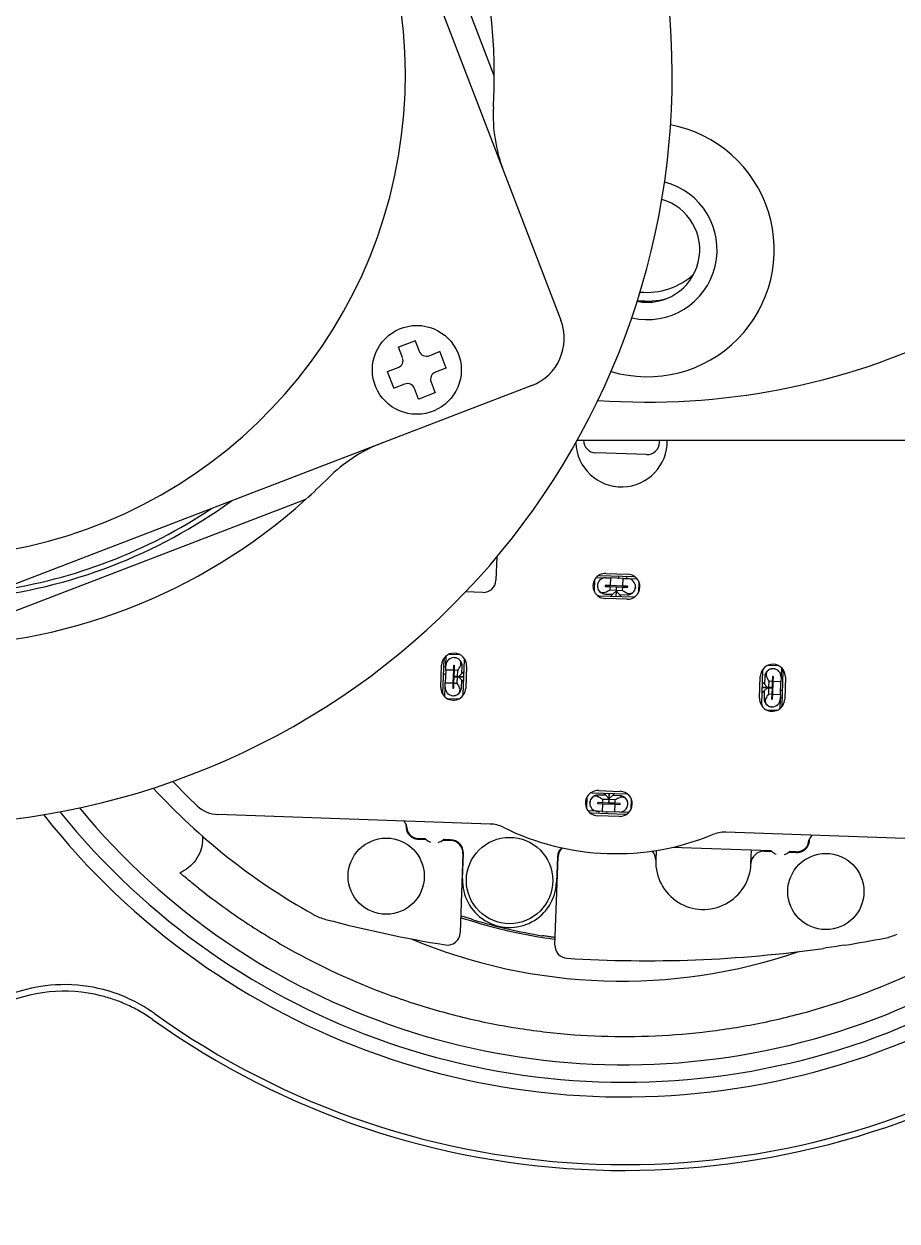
# Model space of a CAD drawing. Header units: millimetres. Extents: x 0 to 7722, y 0 to 5460.
# Drawn here: x 1713.39 to 1747.76, y 3474.23 to 3521.38 of the extents above; entities that cross this region are included whole.
import ezdxf

# ---------------------------------------------------------------- set-up
doc = ezdxf.new("R2010")
doc.units = ezdxf.units.MM
doc.header["$LTSCALE"] = 5
doc.layers.get('0').update_dxf_attribs({"linetype": 'CONTINUOUS'})

msp = doc.modelspace()

# ---------------------------------------------------------------- linework, layer by layer
for p, q in [((1723.42, 3538.658), (1734.531, 3509.717)), ((1731.908, 3519.339), (1726.118, 3534.421)), ((1728.299, 3508.235), (1728.139, 3508.651)), ((1728.151, 3508.66), (1728.777, 3508.901)), ((1728.792, 3508.902), (1728.952, 3508.486)), ((1729.34, 3508.313), (1729.756, 3508.473)), ((1729.765, 3508.461), (1730.005, 3507.835)), ((1727.71, 3507.688), (1728.126, 3507.847)), ((1727.952, 3507.046), (1727.711, 3507.672)), ((1730.006, 3507.819), (1729.591, 3507.66)), ((1728.377, 3507.194), (1727.961, 3507.034)), ((1729.418, 3507.272), (1729.578, 3506.856)), ((1733.381, 3507.133), (1704.441, 3496.022)), ((1728.924, 3506.605), (1728.765, 3507.021)), ((1729.566, 3506.847), (1728.939, 3506.606)), ((1735.172, 3504.983), (1750.931, 3504.983)), ((1737.899, 3504.416), (1735.9, 3504.486)), ((1724.477, 3502.643), (1709.395, 3496.853)), ((1732.005, 3500.388), (1731.973, 3499.471)), ((1736.057, 3499.658), (1737.406, 3499.61)), ((1736.305, 3499.74), (1737.164, 3499.71)), ((1736.814, 3499.567), (1736.817, 3499.631)), ((1737.116, 3499.621), (1737.114, 3499.557)), ((1735.85, 3499.465), (1735.836, 3499.065)), ((1735.921, 3499.578), (1736.285, 3499.566)), ((1735.968, 3499.257), (1735.967, 3499.239)), ((1735.968, 3499.257), (1735.968, 3499.257)), ((1736.285, 3499.566), (1736.299, 3499.565)), ((1736.287, 3499.225), (1736.467, 3499.219)), ((1736.468, 3499.259), (1736.288, 3499.265)), ((1736.299, 3499.565), (1736.479, 3499.559)), ((1736.467, 3499.219), (1736.462, 3499.087)), ((1736.467, 3499.219), (1736.712, 3499.211)), ((1736.479, 3499.559), (1736.468, 3499.259)), ((1736.968, 3499.242), (1736.468, 3499.259)), ((1736.978, 3499.542), (1736.479, 3499.559)), ((1736.712, 3499.211), (1736.707, 3499.078)), ((1736.717, 3499.078), (1736.722, 3499.21)), ((1736.722, 3499.21), (1736.967, 3499.202)), ((1736.962, 3499.069), (1736.967, 3499.202)), ((1736.967, 3499.202), (1737.147, 3499.195)), ((1736.968, 3499.242), (1736.978, 3499.542)), ((1737.148, 3499.235), (1736.968, 3499.242)), ((1736.978, 3499.542), (1737.158, 3499.535)), ((1737.158, 3499.535), (1737.172, 3499.535)), ((1737.172, 3499.535), (1737.536, 3499.522)), ((1737.467, 3499.204), (1737.466, 3499.187)), ((1737.467, 3499.204), (1737.467, 3499.204)), ((1737.599, 3499.404), (1737.585, 3499.004)), ((1731.456, 3498.989), (1730.775, 3499.013)), ((1736.029, 3498.858), (1737.378, 3498.811)), ((1737.13, 3498.721), (1736.27, 3498.751)), ((1736.277, 3498.926), (1736.576, 3498.915)), ((1736.462, 3499.087), (1736.707, 3499.078)), ((1736.576, 3498.915), (1736.498, 3498.842)), ((1736.706, 3499.036), (1736.576, 3498.915)), ((1736.706, 3499.036), (1736.699, 3498.835)), ((1736.707, 3499.078), (1736.706, 3499.036)), ((1736.709, 3498.834), (1736.716, 3499.035)), ((1736.716, 3499.035), (1736.717, 3499.078)), ((1736.836, 3498.906), (1736.716, 3499.035)), ((1736.717, 3499.078), (1736.962, 3499.069)), ((1736.836, 3498.906), (1737.136, 3498.896)), ((1736.91, 3498.827), (1736.836, 3498.906)), ((1729.886, 3495.015), (1729.933, 3496.364)), ((1730.005, 3496.127), (1730.018, 3496.49)), ((1730.14, 3496.557), (1730.54, 3496.543)), ((1730.335, 3496.421), (1730.335, 3496.421)), ((1730.336, 3496.421), (1730.353, 3496.421)), ((1730.686, 3494.987), (1730.733, 3496.336)), ((1729.8, 3495.259), (1729.83, 3496.119)), ((1729.923, 3496.071), (1729.983, 3496.069)), ((1729.998, 3495.933), (1729.981, 3495.433)), ((1729.998, 3495.933), (1730.005, 3496.113)), ((1730.298, 3495.922), (1729.998, 3495.933)), ((1730.005, 3496.113), (1730.005, 3496.127)), ((1730.298, 3495.922), (1730.281, 3495.423)), ((1730.304, 3496.102), (1730.298, 3495.922)), ((1730.33, 3495.676), (1730.338, 3495.921)), ((1730.338, 3495.921), (1730.344, 3496.101)), ((1730.47, 3495.916), (1730.338, 3495.921)), ((1730.462, 3495.672), (1730.47, 3495.916)), ((1730.634, 3495.791), (1730.644, 3496.091)), ((1730.716, 3495.868), (1730.634, 3495.791)), ((1730.819, 3496.084), (1730.789, 3495.225)), ((1742.439, 3494.577), (1742.486, 3495.926)), ((1742.693, 3496.119), (1743.092, 3496.105)), ((1742.888, 3495.983), (1742.87, 3495.984)), ((1742.888, 3495.983), (1742.888, 3495.983)), ((1743.21, 3496.03), (1743.197, 3495.666)), ((1743.238, 3494.549), (1743.285, 3495.898)), ((1729.973, 3495.769), (1729.913, 3495.771)), ((1729.975, 3495.253), (1729.981, 3495.433)), ((1729.981, 3495.433), (1730.281, 3495.423)), ((1730.281, 3495.423), (1730.274, 3495.243)), ((1730.314, 3495.241), (1730.321, 3495.421)), ((1730.321, 3495.421), (1730.329, 3495.666)), ((1730.321, 3495.421), (1730.453, 3495.417)), ((1730.329, 3495.666), (1730.462, 3495.662)), ((1730.462, 3495.672), (1730.33, 3495.676)), ((1730.453, 3495.417), (1730.462, 3495.662)), ((1730.504, 3495.67), (1730.462, 3495.672)), ((1730.462, 3495.662), (1730.504, 3495.66)), ((1730.634, 3495.791), (1730.504, 3495.67)), ((1730.709, 3495.663), (1730.504, 3495.67)), ((1730.504, 3495.66), (1730.709, 3495.653)), ((1730.504, 3495.66), (1730.625, 3495.531)), ((1730.614, 3495.231), (1730.625, 3495.531)), ((1730.625, 3495.531), (1730.702, 3495.448)), ((1742.352, 3494.821), (1742.382, 3495.681)), ((1742.546, 3495.375), (1742.469, 3495.457)), ((1742.557, 3495.674), (1742.546, 3495.375)), ((1742.667, 3495.245), (1742.546, 3495.375)), ((1742.718, 3495.489), (1742.71, 3495.244)), ((1742.85, 3495.484), (1742.718, 3495.489)), ((1742.85, 3495.484), (1742.842, 3495.239)), ((1742.857, 3495.664), (1742.85, 3495.484)), ((1742.873, 3494.983), (1742.89, 3495.483)), ((1742.89, 3495.483), (1742.897, 3495.663)), ((1743.19, 3495.472), (1742.89, 3495.483)), ((1743.173, 3494.973), (1743.19, 3495.472)), ((1743.197, 3495.652), (1743.19, 3495.472)), ((1743.197, 3495.666), (1743.197, 3495.652)), ((1743.371, 3495.646), (1743.341, 3494.787)), ((1729.961, 3494.876), (1729.974, 3495.239)), ((1729.974, 3495.239), (1729.975, 3495.253)), ((1730.283, 3494.922), (1730.301, 3494.922)), ((1730.283, 3494.922), (1730.283, 3494.922)), ((1742.455, 3495.038), (1742.537, 3495.115)), ((1742.667, 3495.245), (1742.462, 3495.253)), ((1742.462, 3495.243), (1742.667, 3495.235)), ((1742.537, 3495.115), (1742.527, 3494.815)), ((1742.537, 3495.115), (1742.667, 3495.235)), ((1742.71, 3495.244), (1742.667, 3495.245)), ((1742.667, 3495.235), (1742.709, 3495.234)), ((1742.709, 3495.234), (1742.701, 3494.989)), ((1742.701, 3494.989), (1742.833, 3494.984)), ((1742.709, 3495.234), (1742.842, 3495.229)), ((1742.842, 3495.239), (1742.71, 3495.244)), ((1742.833, 3494.984), (1742.827, 3494.805)), ((1742.842, 3495.229), (1742.833, 3494.984)), ((1742.867, 3494.803), (1742.873, 3494.983)), ((1742.873, 3494.983), (1743.173, 3494.973)), ((1743.173, 3494.973), (1743.167, 3494.793)), ((1743.199, 3495.137), (1743.259, 3495.135)), ((1730.079, 3494.808), (1730.479, 3494.794)), ((1742.836, 3494.484), (1742.818, 3494.485)), ((1742.836, 3494.484), (1742.836, 3494.484)), ((1743.166, 3494.779), (1743.153, 3494.415)), ((1743.167, 3494.793), (1743.166, 3494.779)), ((1743.248, 3494.835), (1743.188, 3494.837)), ((1742.631, 3494.37), (1743.031, 3494.356)), ((1736.006, 3491.185), (1736.866, 3491.155)), ((1735.551, 3490.91), (1735.537, 3490.51)), ((1735.669, 3490.702), (1735.67, 3490.719)), ((1735.669, 3490.702), (1735.669, 3490.702)), ((1735.758, 3491.103), (1737.107, 3491.056)), ((1735.988, 3490.671), (1736.168, 3490.664)), ((1736.17, 3490.704), (1735.99, 3490.711)), ((1736.3, 3491), (1736, 3491.01)), ((1736.168, 3490.664), (1736.158, 3490.365)), ((1736.168, 3490.664), (1736.668, 3490.647)), ((1736.174, 3490.837), (1736.17, 3490.704)), ((1736.414, 3490.696), (1736.17, 3490.704)), ((1736.419, 3490.828), (1736.174, 3490.837)), ((1736.219, 3491.087), (1736.3, 3491)), ((1736.3, 3491), (1736.421, 3490.871)), ((1736.419, 3490.828), (1736.414, 3490.696)), ((1736.421, 3490.871), (1736.419, 3490.828)), ((1736.428, 3491.079), (1736.421, 3490.871)), ((1736.424, 3490.695), (1736.429, 3490.828)), ((1736.669, 3490.687), (1736.424, 3490.695)), ((1736.429, 3490.828), (1736.431, 3490.87)), ((1736.674, 3490.819), (1736.429, 3490.828)), ((1736.431, 3490.87), (1736.438, 3491.079)), ((1736.431, 3490.87), (1736.56, 3490.991)), ((1736.56, 3490.991), (1736.647, 3491.072)), ((1736.86, 3490.98), (1736.56, 3490.991)), ((1736.657, 3490.347), (1736.668, 3490.647)), ((1736.668, 3490.647), (1736.848, 3490.641)), ((1736.669, 3490.687), (1736.674, 3490.819)), ((1736.849, 3490.681), (1736.669, 3490.687)), ((1737.168, 3490.649), (1737.169, 3490.667)), ((1737.168, 3490.649), (1737.168, 3490.649)), ((1737.3, 3490.849), (1737.286, 3490.449)), ((1731.751, 3489.868), (1721.028, 3490.243)), ((1735.964, 3490.371), (1735.6, 3490.384)), ((1735.73, 3490.303), (1737.079, 3490.256)), ((1735.978, 3490.371), (1735.964, 3490.371)), ((1736.831, 3490.166), (1735.972, 3490.196)), ((1736.158, 3490.365), (1735.978, 3490.371)), ((1736.02, 3490.293), (1736.022, 3490.349)), ((1736.158, 3490.365), (1736.657, 3490.347)), ((1736.322, 3490.339), (1736.32, 3490.283)), ((1736.837, 3490.341), (1736.657, 3490.347)), ((1736.851, 3490.34), (1736.837, 3490.341)), ((1737.215, 3490.328), (1736.851, 3490.34)), ((1728.435, 3489.852), (1728.433, 3489.788)), ((1728.458, 3489.787), (1728.458, 3489.804)), ((1728.915, 3489.271), (1729.222, 3489.26)), ((1729.176, 3489.286), (1728.916, 3489.295)), ((1729.883, 3489.237), (1730.189, 3489.226)), ((1730.19, 3489.251), (1729.93, 3489.26)), ((1751.742, 3489.17), (1741.019, 3489.544)), ((1744.299, 3489.251), (1744.298, 3489.234)), ((1744.323, 3489.233), (1744.325, 3489.297)), ((1738.28, 3488.827), (1738.267, 3488.444)), ((1742.793, 3488.811), (1738.903, 3488.947)), ((1742.015, 3488.313), (1742.033, 3488.837)), ((1742.532, 3488.795), (1742.838, 3488.784)), ((1743.499, 3488.761), (1743.806, 3488.751)), ((1743.807, 3488.775), (1743.547, 3488.785)), ((1730.672, 3488.709), (1730.563, 3485.597)), ((1730.662, 3487.709), (1730.697, 3488.708)), ((1734.298, 3485.101), (1734.419, 3488.578)), ((1734.394, 3488.579), (1734.359, 3487.579)), ((1730.563, 3485.597), (1730.562, 3485.584))]:
    msp.add_line(p, q)
for centre, radius in [((1728.858, 3507.754), 1.75), ((1727.654, 3487.814), 1.5), ((1732.511, 3487.644), 1.7), ((1744.963, 3487.209), 1.5)]:
    msp.add_circle(centre, radius)
for centre, radius, start, end in [((1737.931, 3533.983), 27.5, 265.9449, 24.9785), ((1709.408, 3519.353), 19, 117.3479, 68.0371), ((1709.408, 3519.353), 22.5, 359.9647, 42.0437), ((1709.408, 3519.353), 29.5, 201.9754, 20.033), ((1709.408, 3519.353), 22.5, 356.8267, 359.9647), ((1737.865, 3517.775), 6, 176.8267, 201.0042), ((1737.931, 3512.483), 5, 253.433, 79.4839), ((1737.931, 3512.483), 2.75, 257.1519, 75.765), ((1737.931, 3512.483), 2.067, 258.936, 73.9808), ((1737.931, 3513.483), 2.678, 263.9213, 313.284), ((1737.931, 3513.483), 3.018, 262.6623, 284.8577), ((1732.664, 3509.001), 2, 291.0042, 21.0042), ((1728.019, 3508.127), 0.3, 291.0042, 21.0042), ((1729.232, 3508.593), 0.3, 201.0042, 291.0042), ((1729.698, 3507.38), 0.3, 111.0042, 201.0042), ((1728.484, 3506.914), 0.3, 21.0042, 111.0042), ((1729.625, 3499.264), 6, 111.0042, 135.1818), ((1736.917, 3504.947), 1.8, 181.9144, 1.1497), ((1735.918, 3504.986), 0.5, 180.2975, 268), ((1737.917, 3504.916), 0.5, 268, 358), ((1736.917, 3504.951), 1.5, 358, 1.234), ((1709.408, 3519.353), 22.5, 312.0437, 315.1818), ((1709.408, 3519.353), 22.5, 269.9647, 312.0437), ((1709.408, 3519.353), 20.701, 276.0514, 305.957), ((1709.408, 3519.353), 20.5, 278.3238, 303.6846), ((1737.031, 3508.199), 29.077, 218.1467, 347.6249), ((1737.031, 3508.199), 28.5, 218.7717, 347.6249), ((1737.031, 3508.199), 27.811, 219.5115, 347.6249), ((1736.288, 3499.245), 0.495, 88, 268), ((1736.05, 3499.458), 0.2, 88, 102.4944), ((1737.147, 3499.215), 0.495, 268, 88), ((1737.399, 3499.411), 0.2, 73.5056, 88), ((1731.473, 3499.489), 0.5, 268, 358), ((1736.05, 3499.458), 0.2, 173.9915, 178), ((1736.288, 3499.245), 0.32, 88, 177.9764), ((1736.288, 3499.245), 0.32, 178, 268), ((1736.288, 3499.245), 0.02, 88, 268), ((1736.794, 3499.568), 0.02, 268, 358), ((1736.794, 3499.568), 0.32, 354.4167, 358), ((1737.147, 3499.215), 0.32, 268, 358), ((1737.147, 3499.215), 0.02, 268, 88), ((1737.147, 3499.215), 0.32, 358.0236, 88), ((1737.399, 3499.411), 0.2, 358, 2.0085), ((1736.036, 3499.058), 0.2, 178, 184.7218), ((1736.036, 3499.058), 0.2, 248.6504, 268), ((1737.385, 3499.011), 0.2, 268, 287.3496), ((1737.385, 3499.011), 0.2, 351.2782, 358), ((1730.324, 3496.102), 0.495, 358, 178), ((1730.133, 3496.357), 0.2, 162.9372, 178), ((1730.324, 3496.102), 0.32, 88.0236, 178), ((1730.133, 3496.357), 0.2, 88, 90.648), ((1730.324, 3496.102), 0.32, 358, 88), ((1730.533, 3496.343), 0.2, 85.352, 88), ((1730.533, 3496.343), 0.2, 358, 13.0628), ((1729.972, 3495.749), 0.32, 84.4167, 88), ((1730.324, 3496.102), 0.02, 358, 178), ((1742.877, 3495.663), 0.495, 358, 178), ((1742.686, 3495.919), 0.2, 162.9372, 178), ((1742.877, 3495.663), 0.32, 88, 178), ((1742.686, 3495.919), 0.2, 88, 90.648), ((1742.877, 3495.663), 0.32, 358, 87.9764), ((1743.085, 3495.905), 0.2, 85.352, 88), ((1743.085, 3495.905), 0.2, 358, 13.0628), ((1729.972, 3495.749), 0.02, 358, 88), ((1742.877, 3495.663), 0.02, 358, 178), ((1730.294, 3495.242), 0.495, 178, 358), ((1730.086, 3495.008), 0.2, 178, 196.8287), ((1730.294, 3495.242), 0.32, 178, 267.9764), ((1730.294, 3495.242), 0.02, 178, 358), ((1730.294, 3495.242), 0.32, 268, 358), ((1730.486, 3494.994), 0.2, 339.1713, 358), ((1743.199, 3495.157), 0.02, 178, 268), ((1730.086, 3495.008), 0.2, 259.8375, 268), ((1730.486, 3494.994), 0.2, 268, 276.1625), ((1742.847, 3494.804), 0.495, 178, 358), ((1742.638, 3494.57), 0.2, 178, 196.8287), ((1742.847, 3494.804), 0.32, 178, 268), ((1742.847, 3494.804), 0.02, 178, 358), ((1742.847, 3494.804), 0.32, 268.0236, 358), ((1743.199, 3495.157), 0.32, 264.4167, 268), ((1743.038, 3494.556), 0.2, 339.1713, 358), ((1742.638, 3494.57), 0.2, 259.8375, 268), ((1743.038, 3494.556), 0.2, 268, 276.1625), ((1737.034, 3508.299), 25.17, 222.531, 240.8083), ((1737.034, 3508.295), 24.426, 223.2944, 226.4702), ((1735.989, 3490.691), 0.495, 88, 268), ((1736.848, 3490.661), 0.495, 268, 88), ((1735.751, 3490.903), 0.2, 173.9915, 178), ((1735.989, 3490.691), 0.32, 88, 178), ((1735.989, 3490.691), 0.32, 178.0236, 268), ((1735.751, 3490.903), 0.2, 88, 102.4943), ((1735.989, 3490.691), 0.02, 88, 268), ((1736.848, 3490.661), 0.32, 268, 357.9764), ((1736.848, 3490.661), 0.02, 268, 88), ((1736.848, 3490.661), 0.32, 358, 88), ((1737.1, 3490.856), 0.2, 73.5056, 88), ((1737.1, 3490.856), 0.2, 358, 2.0085), ((1721.072, 3491.492), 1.25, 226.4702, 268), ((1735.737, 3490.503), 0.2, 178, 184.7218), ((1735.737, 3490.503), 0.2, 248.6505, 268), ((1736.342, 3490.338), 0.32, 174.4167, 178), ((1736.342, 3490.338), 0.02, 88, 178), ((1737.086, 3490.456), 0.2, 268, 287.3496), ((1737.086, 3490.456), 0.2, 351.2782, 358), ((1728.821, 3490.169), 0.5, 201.4342, 221.3418), ((1728.933, 3489.77), 0.5, 178, 211.1682), ((1728.408, 3489.806), 0.05, 358, 41.3418), ((1728.933, 3489.77), 0.475, 178, 268), ((1731.707, 3488.619), 1.25, 63.6594, 88), ((1736.699, 3498.701), 10, 243.6594, 292.3406), ((1728.933, 3489.77), 0.5, 262.4839, 268), ((1729.174, 3489.236), 0.05, 44.6582, 88), ((1729.565, 3489.623), 0.5, 224.6582, 249.8051), ((1729.565, 3489.623), 0.5, 286.1949, 311.3418), ((1729.929, 3489.21), 0.05, 88, 131.3418), ((1730.172, 3488.726), 0.5, 358, 88), ((1730.172, 3488.726), 0.525, 358, 88), ((1740.975, 3488.295), 1.25, 88, 112.3406), ((1743.823, 3489.25), 0.475, 268, 358), ((1743.823, 3489.25), 0.5, 324.8318, 358), ((1744.349, 3489.249), 0.05, 134.6582, 178), ((1743.962, 3489.641), 0.5, 314.6582, 334.5658), ((1734.919, 3488.561), 0.525, 134.6025, 178), ((1734.919, 3488.561), 0.5, 132.7161, 178), ((1737.767, 3488.461), 0.5, 358, 43.2839), ((1742.514, 3488.295), 0.5, 88, 178), ((1742.791, 3488.761), 0.05, 44.6582, 88), ((1743.182, 3489.148), 0.5, 224.6582, 249.8051), ((1743.182, 3489.148), 0.5, 286.1949, 311.3418), ((1743.545, 3488.735), 0.05, 88, 131.3418), ((1740.141, 3488.378), 1.875, 178, 358), ((1743.823, 3489.25), 0.5, 268, 273.5161), ((1732.511, 3487.644), 1.85, 178, 358), ((1725.781, 3488.048), 2.002, 240.9394, 255.1841), ((1737.931, 3533.983), 49.517, 255.1842, 260.7629), ((1736.924, 3505.159), 19.935, 252.954, 261.0129), ((1730.063, 3485.601), 0.5, 260.7641, 358.0013), ((1746.912, 3487.34), 2, 280.8988, 295.2346), ((1736.924, 3505.159), 21.478, 247.2872, 288.9376), ((1734.798, 3485.083), 0.5, 178, 266.3335), ((1737.931, 3533.983), 49.5, 279.0417, 280.8988), ((1737.931, 3533.983), 49.5, 266.3335, 278.0577), ((1737.031, 3508.199), 31.743, 234.3543, 301.6457)]:
    msp.add_arc(centre, radius, start, end)
for centre, major_axis, ratio, start_param, end_param in [((1736.024, 3501.436), (0.087, 2.498), 0.57735, 3.379091, 3.509839), ((1737.563, 3501.382), (-0.087, -2.498), 0.57735, 5.914939, 6.045686), ((1728.158, 3496.517), (2.498, -0.087), 0.57735, 5.914939, 6.045686), ((1728.104, 3494.979), (-2.498, 0.087), 0.57735, 3.379091, 3.509839), ((1745.067, 3495.927), (2.498, -0.087), 0.57735, 3.379091, 3.509839), ((1745.014, 3494.388), (-2.498, 0.087), 0.57735, 5.914939, 6.045686), ((1735.574, 3488.524), (0.087, 2.498), 0.57735, 5.914939, 6.045686), ((1737.112, 3488.47), (-0.087, -2.498), 0.57735, 3.379091, 3.509839), ((1731.511, 3496.055), (-15.755, 7.131), 0.678796, 1.44671, 1.450057), ((1714.971, 3477.286), (-6, 0), 0.999657, 4.467545, 5.153629), ((1737.031, 3508.221), (0, 31.996), 1, 2.522183, 3.691242)]:
    msp.add_ellipse(centre, major_axis=major_axis, ratio=ratio, start_param=start_param, end_param=end_param)
for points in [[(1728.137, 3508.655), (1728.142, 3508.657), (1728.146, 3508.658), (1728.151, 3508.66)], [(1728.139, 3508.651), (1728.138, 3508.652), (1728.138, 3508.654), (1728.137, 3508.655)], [(1728.777, 3508.901), (1728.782, 3508.902), (1728.786, 3508.904), (1728.791, 3508.906)], [(1728.791, 3508.906), (1728.791, 3508.904), (1728.792, 3508.903), (1728.792, 3508.902)], [(1729.756, 3508.473), (1729.757, 3508.473), (1729.758, 3508.474), (1729.76, 3508.475)], [(1729.76, 3508.475), (1729.762, 3508.47), (1729.763, 3508.465), (1729.765, 3508.461)], [(1727.706, 3507.686), (1727.707, 3507.687), (1727.709, 3507.687), (1727.71, 3507.688)], [(1727.711, 3507.672), (1727.709, 3507.677), (1727.708, 3507.681), (1727.706, 3507.686)], [(1730.005, 3507.835), (1730.007, 3507.83), (1730.009, 3507.826), (1730.011, 3507.821)], [(1730.011, 3507.821), (1730.009, 3507.821), (1730.008, 3507.82), (1730.006, 3507.819)], [(1727.957, 3507.032), (1727.955, 3507.037), (1727.953, 3507.042), (1727.952, 3507.046)], [(1727.961, 3507.034), (1727.96, 3507.034), (1727.958, 3507.033), (1727.957, 3507.032)], [(1729.579, 3506.852), (1729.575, 3506.85), (1729.57, 3506.849), (1729.566, 3506.847)], [(1729.578, 3506.856), (1729.578, 3506.855), (1729.579, 3506.853), (1729.579, 3506.852)], [(1728.926, 3506.601), (1728.925, 3506.603), (1728.925, 3506.604), (1728.924, 3506.605)], [(1728.939, 3506.606), (1728.935, 3506.605), (1728.93, 3506.603), (1728.926, 3506.601)], [(1720.426, 3489.17), (1720.433, 3489.24), (1720.436, 3489.309), (1720.433, 3489.38)]]:
    msp.add_open_spline(points, degree=3)
for points, knots in [([(1735.968, 3499.257), (1735.967, 3499.241), (1735.968, 3499.223), (1735.972, 3499.192), (1735.976, 3499.173), (1735.992, 3499.118), (1736.013, 3499.081), (1736.062, 3499.023), (1736.1, 3498.999), (1736.179, 3498.975), (1736.234, 3498.979), (1736.279, 3498.996)], [0.23182624, 0.23182624, 0.23182624, 0.23182624, 0.23643139, 0.23643139, 0.24161211, 0.24161211, 0.25594891, 0.25594891, 0.27646513, 0.27646513, 0.30392452, 0.30392452, 0.30392452, 0.30392452]), ([(1737.138, 3498.966), (1737.183, 3498.945), (1737.237, 3498.938), (1737.317, 3498.957), (1737.357, 3498.978), (1737.41, 3499.033), (1737.434, 3499.068), (1737.453, 3499.121), (1737.459, 3499.14), (1737.464, 3499.171), (1737.466, 3499.189), (1737.467, 3499.204)], [-0.30392452, -0.30392452, -0.30392452, -0.30392452, -0.27646513, -0.27646513, -0.25594891, -0.25594891, -0.24161211, -0.24161211, -0.23643139, -0.23643139, -0.23182624, -0.23182624, -0.23182624, -0.23182624]), ([(1730.574, 3496.093), (1730.594, 3496.137), (1730.602, 3496.192), (1730.583, 3496.272), (1730.562, 3496.312), (1730.507, 3496.364), (1730.472, 3496.388), (1730.418, 3496.408), (1730.4, 3496.413), (1730.369, 3496.419), (1730.351, 3496.421), (1730.335, 3496.421)], [-0.303567, -0.303567, -0.303567, -0.303567, -0.27610761, -0.27610761, -0.25559139, -0.25559139, -0.24125459, -0.24125459, -0.23607387, -0.23607387, -0.23146872, -0.23146872, -0.23146872, -0.23146872]), ([(1742.888, 3495.983), (1742.873, 3495.984), (1742.854, 3495.983), (1742.823, 3495.979), (1742.804, 3495.975), (1742.749, 3495.959), (1742.713, 3495.938), (1742.654, 3495.89), (1742.63, 3495.851), (1742.606, 3495.772), (1742.61, 3495.717), (1742.627, 3495.672)], [0.23182624, 0.23182624, 0.23182624, 0.23182624, 0.23643139, 0.23643139, 0.24161211, 0.24161211, 0.25594891, 0.25594891, 0.27646513, 0.27646513, 0.30392452, 0.30392452, 0.30392452, 0.30392452]), ([(1730.283, 3494.922), (1730.298, 3494.922), (1730.317, 3494.923), (1730.348, 3494.926), (1730.367, 3494.93), (1730.422, 3494.946), (1730.458, 3494.967), (1730.517, 3495.016), (1730.541, 3495.055), (1730.565, 3495.133), (1730.561, 3495.188), (1730.544, 3495.233)], [0.23182624, 0.23182624, 0.23182624, 0.23182624, 0.23643139, 0.23643139, 0.24161211, 0.24161211, 0.25594891, 0.25594891, 0.27646513, 0.27646513, 0.30392452, 0.30392452, 0.30392452, 0.30392452]), ([(1742.597, 3494.813), (1742.577, 3494.768), (1742.569, 3494.714), (1742.588, 3494.634), (1742.609, 3494.594), (1742.664, 3494.541), (1742.699, 3494.517), (1742.753, 3494.498), (1742.771, 3494.493), (1742.802, 3494.487), (1742.82, 3494.485), (1742.836, 3494.484)], [-0.30392452, -0.30392452, -0.30392452, -0.30392452, -0.27646513, -0.27646513, -0.25594891, -0.25594891, -0.24161211, -0.24161211, -0.23643139, -0.23643139, -0.23182624, -0.23182624, -0.23182624, -0.23182624]), ([(1735.998, 3490.94), (1735.959, 3490.958), (1735.911, 3490.967), (1735.838, 3490.956), (1735.801, 3490.941), (1735.743, 3490.895), (1735.712, 3490.857), (1735.686, 3490.795), (1735.68, 3490.775), (1735.672, 3490.739), (1735.67, 3490.719), (1735.669, 3490.702)], [-0.30391786, -0.30391786, -0.30391786, -0.30391786, -0.27969989, -0.27969989, -0.26059022, -0.26059022, -0.24305168, -0.24305168, -0.23703204, -0.23703204, -0.23182624, -0.23182624, -0.23182624, -0.23182624]), ([(1737.168, 3490.649), (1737.169, 3490.665), (1737.168, 3490.683), (1737.164, 3490.714), (1737.16, 3490.733), (1737.144, 3490.788), (1737.123, 3490.825), (1737.075, 3490.883), (1737.036, 3490.907), (1736.958, 3490.932), (1736.903, 3490.928), (1736.857, 3490.91)], [0.23182624, 0.23182624, 0.23182624, 0.23182624, 0.23643139, 0.23643139, 0.24161211, 0.24161211, 0.25594891, 0.25594891, 0.27646513, 0.27646513, 0.30392452, 0.30392452, 0.30392452, 0.30392452]), ([(1728.505, 3489.511), (1728.515, 3489.495), (1728.525, 3489.48), (1728.536, 3489.465), (1728.548, 3489.45), (1728.56, 3489.436), (1728.573, 3489.423), (1728.586, 3489.41), (1728.599, 3489.397), (1728.614, 3489.385), (1728.628, 3489.373), (1728.643, 3489.362), (1728.659, 3489.352), (1728.674, 3489.342), (1728.691, 3489.332), (1728.708, 3489.324), (1728.724, 3489.315), (1728.741, 3489.308), (1728.759, 3489.301), (1728.776, 3489.295), (1728.794, 3489.289), (1728.812, 3489.285), (1728.83, 3489.281), (1728.848, 3489.277), (1728.867, 3489.274)], [0, 0, 0, 0, 0.125, 0.125, 0.125, 0.25, 0.25, 0.25, 0.375, 0.375, 0.375, 0.5, 0.5, 0.5, 0.625, 0.625, 0.625, 0.749507, 0.749507, 0.749507, 0.875, 0.875, 0.875, 1, 1, 1, 1]), ([(1720.426, 3489.17), (1720.413, 3489.044), (1720.384, 3488.919), (1720.291, 3488.67), (1720.225, 3488.548), (1720.065, 3488.33), (1719.973, 3488.234), (1719.765, 3488.069), (1719.651, 3488.001), (1719.528, 3487.949)], [0.0000013, 0.0000013, 0.0000013, 0.0000013, 0.0382671, 0.0382671, 0.0797081, 0.0797081, 0.1193522, 0.1193522, 0.1592874, 0.1592874, 0.1592874, 0.1592874]), ([(1743.854, 3488.751), (1743.873, 3488.752), (1743.892, 3488.755), (1743.91, 3488.758), (1743.928, 3488.761), (1743.946, 3488.765), (1743.964, 3488.77), (1743.982, 3488.776), (1743.999, 3488.782), (1744.016, 3488.789), (1744.034, 3488.796), (1744.05, 3488.804), (1744.067, 3488.813), (1744.083, 3488.823), (1744.099, 3488.833), (1744.115, 3488.844), (1744.13, 3488.855), (1744.144, 3488.866), (1744.158, 3488.879), (1744.172, 3488.891), (1744.185, 3488.904), (1744.197, 3488.918), (1744.21, 3488.932), (1744.221, 3488.947), (1744.232, 3488.962)], [0, 0, 0, 0, 0.125, 0.125, 0.125, 0.25, 0.25, 0.25, 0.375, 0.375, 0.375, 0.5, 0.5, 0.5, 0.625, 0.625, 0.625, 0.749507, 0.749507, 0.749507, 0.875, 0.875, 0.875, 1, 1, 1, 1]), ([(1719.528, 3487.949), (1719.533, 3487.945), (1719.537, 3487.941), (1719.546, 3487.934), (1719.55, 3487.93), (1719.555, 3487.926)], [-0.02567325, -0.02567325, -0.02567325, -0.02567325, -0.01283777, -0.01283777, -0.00000118, -0.00000118, -0.00000118, -0.00000118]), ([(1720.26, 3487.347), (1720.172, 3487.417), (1720.084, 3487.488), (1719.922, 3487.619), (1719.849, 3487.679), (1719.724, 3487.784), (1719.673, 3487.826), (1719.593, 3487.893), (1719.567, 3487.916), (1719.555, 3487.926), (1719.555, 3487.926), (1719.555, 3487.926)], [-0.1319891, -0.1319891, -0.1319891, -0.1319891, -0.0982967, -0.0982967, -0.0662008, -0.0662008, -0.0347117, -0.0347117, -0.0002134, -0.0002134, 0, 0, 0, 0]), ([(1720.26, 3487.347), (1720.824, 3486.9), (1721.406, 3486.475), (1722, 3486.077), (1722.593, 3485.678), (1723.2, 3485.305), (1723.82, 3484.957), (1725.06, 3484.261), (1726.352, 3483.663), (1727.697, 3483.167), (1728.369, 3482.919), (1729.057, 3482.696), (1729.749, 3482.502), (1730.442, 3482.308), (1731.141, 3482.141), (1731.846, 3482.003), (1732.552, 3481.865), (1733.266, 3481.754), (1733.979, 3481.673), (1734.692, 3481.591), (1735.404, 3481.539), (1736.115, 3481.515), (1737.538, 3481.466), (1738.958, 3481.529), (1740.376, 3481.705), (1741.086, 3481.794), (1741.797, 3481.911), (1742.501, 3482.056), (1743.205, 3482.202), (1743.9, 3482.375), (1744.584, 3482.574), (1745.953, 3482.972), (1747.282, 3483.476), (1748.572, 3484.085), (1749.217, 3484.389), (1749.852, 3484.72), (1750.477, 3485.079), (1751.101, 3485.437), (1751.712, 3485.821), (1752.306, 3486.228)], [0, 0, 0, 0, 0.0625, 0.0625, 0.0625, 0.125, 0.125, 0.125, 0.25, 0.25, 0.25, 0.3125, 0.3125, 0.3125, 0.375, 0.375, 0.375, 0.4375, 0.4375, 0.4375, 0.5, 0.5, 0.5, 0.625, 0.625, 0.625, 0.6875, 0.6875, 0.6875, 0.75, 0.75, 0.75, 0.875, 0.875, 0.875, 0.9375, 0.9375, 0.9375, 1, 1, 1, 1]), ([(1730.584, 3486.191), (1731.108, 3486.015), (1731.641, 3485.862), (1732.883, 3485.558), (1733.591, 3485.425), (1734.306, 3485.331)], [0.2060946, 0.2060946, 0.2060946, 0.2060946, 0.3715024, 0.3715024, 0.5861769, 0.5861769, 0.5861769, 0.5861769]), ([(1731.081, 3486.1), (1731.018, 3486.119), (1730.952, 3486.14), (1730.829, 3486.179), (1730.773, 3486.197), (1730.686, 3486.225), (1730.648, 3486.238), (1730.598, 3486.254), (1730.586, 3486.258), (1730.586, 3486.258)], [-0.23017517, -0.23017517, -0.23017517, -0.23017517, -0.21058115, -0.21058115, -0.19098713, -0.19098713, -0.17217949, -0.17217949, -0.15337185, -0.15337185, -0.15337185, -0.15337185]), ([(1734.308, 3485.396), (1734.308, 3485.396), (1734.296, 3485.398), (1734.245, 3485.405), (1734.207, 3485.41), (1734.118, 3485.422), (1734.062, 3485.43), (1733.94, 3485.449), (1733.873, 3485.459), (1733.81, 3485.469)], [-0.15124623, -0.15124623, -0.15124623, -0.15124623, -0.13242064, -0.13242064, -0.11359505, -0.11359505, -0.09463426, -0.09463426, -0.07567347, -0.07567347, -0.07567347, -0.07567347]), ([(1745.71, 3485.098), (1745.57, 3485.076), (1745.43, 3485.054), (1745.29, 3485.033), (1745.15, 3485.012), (1745.01, 3484.992), (1744.869, 3484.972)], [0, 0, 0, 0, 0.0004250606, 0.0004250606, 0.0004250606, 0.0008501212, 0.0008501212, 0.0008501212, 0.0008501212]), ([(1718.531, 3482.403), (1718.223, 3482.624), (1717.748, 3482.924), (1716.586, 3483.354), (1716.055, 3483.473), (1714.887, 3483.574), (1714.339, 3483.525), (1713.352, 3483.345), (1712.832, 3483.174), (1712.343, 3482.938)], [0, 0, 0, 0, 0.1140069, 0.1140069, 0.2036679, 0.2036679, 0.3074058, 0.3074058, 0.4302467, 0.4302467, 0.4302467, 0.4302467]), ([(1718.455, 3482.169), (1718.301, 3482.279), (1718.142, 3482.381), (1717.817, 3482.569), (1717.653, 3482.655), (1717.308, 3482.813), (1717.128, 3482.886), (1716.774, 3483.009), (1716.601, 3483.061), (1716.426, 3483.105)], [0, 0, 0, 0, 0.0568327, 0.0568327, 0.1124344, 0.1124344, 0.1706077, 0.1706077, 0.2248698, 0.2248698, 0.2248698, 0.2248698])]:
    msp.add_open_spline(points, degree=3, knots=knots)

doc.saveas('drawing.dxf')
